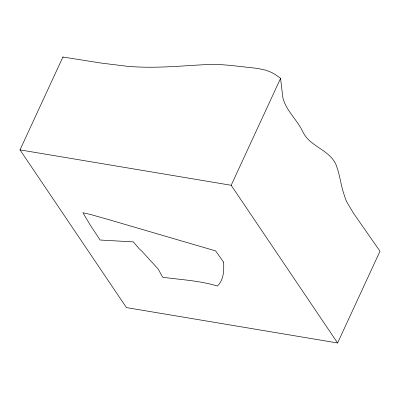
<?xml version="1.0" encoding="UTF-8"?>
<svg xmlns="http://www.w3.org/2000/svg" width="400" height="400" viewBox="0 0 400 400"><rect width="100%" height="100%" fill="white"/><g stroke="black" fill="none" stroke-linecap="round" stroke-linejoin="round"><path stroke-width="0.6" d="M20 149.885L62.91 57.02L101.62 63.13L127.58 66.32A216.985 164.53 -34 0 0 132.805 66.695C159.49 68.485 186.105 65.36 212.725 64.3A147.765 112.04 -34 0 1 218.065 64.43L230.18 65.36L257.485 68.4L265.745 70.175L271.745 72.515L275.715 74.82L280.58 78.34L282.755 97.01A32.26 16.44 -80.5 0 0 283.485 99.885C287.35 111.7 297.225 120.18 302.59 131.25C309.885 147.885 332.54 149.745 337.235 168.34A54.11 27.57 -80.5 0 1 338.635 172.695L342.4 189.255L345.18 198.05A74.59 38.005 -80.5 0 0 347.225 202.745L353.59 213.37L380 251.225L337.605 342.98L126.43 307.59L20 149.885L231.17 185.275L337.605 342.98M231.17 185.275L280.58 78.34M62.91 57.02L63.21 57.4M223.64 262.23C223.98 270.655 223.89 279.67 217.39 286.045C199.615 280.57 180.965 279.775 162.68 277.25L158.16 269.03L141.65 250.935L139.715 249.34L133.3 241.895L100.12 240.02L90.37 225.26L82.94 212.745L90.305 214.42L108.915 219.68L215.61 250.9L223.64 262.23"/></g></svg>
